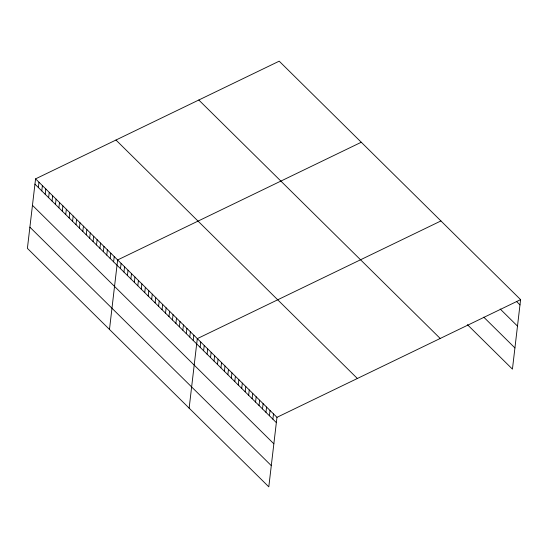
<?xml version="1.0" encoding="UTF-8"?>
<svg xmlns="http://www.w3.org/2000/svg" width="548" height="548" viewBox="0 0 548 548"><rect width="100%" height="100%" fill="white"/><g stroke="black" fill="none" stroke-linecap="round" stroke-linejoin="round"><path stroke-width="0.82" d="M35.565 178.867L27.4 248.367L268.801 486.83L276.966 417.323L35.565 178.867L279.199 61.171L520.6 299.633L512.435 369.133L467.41 324.656M38.367 187.519L38.983 182.244M41.785 190.903L42.402 185.621M45.203 194.28L45.827 188.998M48.621 197.657L49.245 192.382M52.046 201.034L52.663 195.759M55.464 204.411L56.081 199.136M58.883 207.788L59.506 202.513M62.301 211.172L62.924 205.89M65.726 214.549L66.342 209.268M69.144 217.926L69.76 212.651M72.562 221.303L73.185 216.028M75.98 224.68L76.604 219.406M79.405 228.057L80.022 222.783M82.823 231.441L83.44 226.16M86.242 234.818L86.865 229.537M89.66 238.195L90.283 232.921M93.085 241.572L93.701 236.298M96.503 244.949L97.119 239.675M99.921 248.326L100.544 243.052M103.339 251.703L103.962 246.429M106.764 255.087L107.381 249.806M110.182 258.464L110.799 253.19M113.6 261.841L114.224 256.567M109.477 329.444L117.642 259.944L361.276 142.247M120.485 268.643L121.108 263.362M123.951 272.061L124.567 266.787M127.41 275.486L128.033 270.205M130.876 278.905L131.493 273.63M134.342 282.323L134.959 277.048M137.801 285.748L138.425 280.473M141.268 289.166L141.884 283.891M144.734 292.591L145.35 287.316M148.193 296.009L148.816 290.735M151.659 299.434L152.276 294.153M155.118 302.852L155.742 297.578M158.584 306.277L159.208 300.996M162.05 309.695L162.667 304.421M165.51 313.12L166.133 307.839M168.976 316.539L169.592 311.264M172.442 319.964L173.058 314.682M175.901 323.382L176.525 318.107M179.367 326.807L179.984 321.525M182.833 330.225L183.45 324.95M186.293 333.643L186.916 328.368M189.759 337.068L190.375 331.793M193.218 340.486L193.841 335.212M189.142 408.137L197.307 338.637L440.935 220.94M200.15 347.329L200.767 342.055M203.609 350.754L204.233 345.473M207.076 354.172L207.692 348.898M210.542 357.597L211.158 352.316M214.001 361.016L214.624 355.741M217.467 364.441L218.083 359.159M220.933 367.859L221.55 362.584M224.392 371.284L225.016 366.002M227.858 374.702L228.475 369.427M231.318 378.12L231.941 372.846M234.784 381.545L235.407 376.27M238.25 384.963L238.866 379.689M241.709 388.388L242.332 383.114M245.175 391.806L245.792 386.532M248.641 395.231L249.258 389.957M252.101 398.649L252.724 393.375M255.567 402.074L256.183 396.793M259.026 405.493L259.649 400.218M262.492 408.918L263.115 403.636M265.958 412.336L266.575 407.061M269.417 415.761L270.041 410.479M272.883 419.179L273.507 413.904M276.966 417.323L520.6 299.633M516.517 301.482L519.984 304.907M500.173 308.997L517.49 326.101M483.754 317.148L514.928 347.939M198.801 100.01L440.202 338.465M115.964 140.028L357.365 378.483M34.942 184.142L276.35 422.604M32.455 205.336L273.856 443.798M29.887 227.173L271.294 465.636"/></g></svg>
